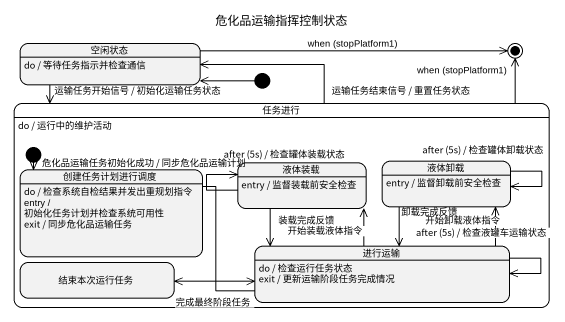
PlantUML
@startuml
title 危化品运输指挥控制状态
hide empty description
state 空闲状态
空闲状态 : do / 等待任务指示并检查通信
state 任务进行 {
  state 创建任务计划进行调度
  创建任务计划进行调度 : do / 检查系统自检结果并发出重规划指令
  创建任务计划进行调度 : entry / 初始化任务计划并检查系统可用性
  创建任务计划进行调度 : exit / 同步危化品运输任务
  state 液体装载
  液体装载 : entry / 监督装载前安全检查
  state 液体卸载
  液体卸载 : entry / 监督卸载前安全检查
  state 结束本次运行任务
  state 进行运输
  进行运输 : do / 检查运行任务状态
  进行运输 : exit / 更新运输阶段任务完成情况
  [*] --> 创建任务计划进行调度
}
任务进行 : do / 运行中的维护活动
[*] -left-> 空闲状态
空闲状态 --> 任务进行 : 运输任务开始信号 / 初始化运输任务状态
任务进行 -up-> 空闲状态 : 运输任务结束信号 / 重置任务状态
创建任务计划进行调度 -right-> 进行运输 : 危化品运输任务初始化成功 / 同步危化品运输计划
液体装载 --> 液体装载 : after (5s) / 检查罐体装载状态
液体装载 --> 进行运输 : 装载完成反馈
液体卸载 --> 液体卸载 : after (5s) / 检查罐体卸载状态
液体卸载 --> 进行运输 : 卸载完成反馈
进行运输 -up-> 液体装载 : 开始装载液体指令
进行运输 -up-> 液体卸载 : 开始卸载液体指令
进行运输 -left-> 结束本次运行任务 : 完成最终阶段任务
进行运输 --> 进行运输 : after (5s) / 检查液罐车运输状态
空闲状态 -right-> [*] : when (stopPlatform1)
任务进行 -up-> [*] : when (stopPlatform1)
@enduml
